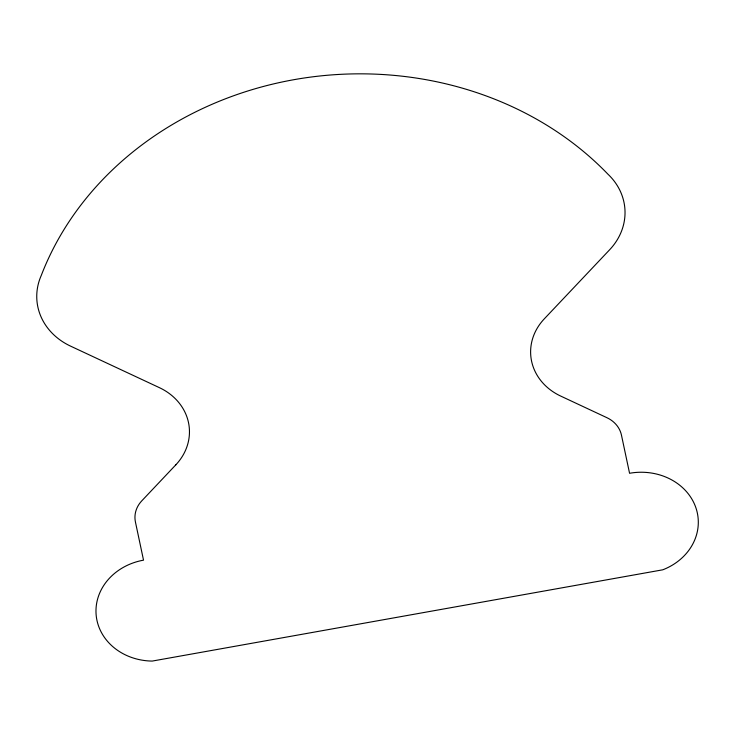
<?xml version="1.0" encoding="UTF-8"?>
<svg xmlns="http://www.w3.org/2000/svg" width="735" height="735" viewBox="0 0 735 735"><rect width="100%" height="100%" fill="white"/><g stroke="black" fill="none" stroke-linecap="round" stroke-linejoin="round"><path stroke-width="1.1" d="M175.821 464.832L141.772 500.857A29.097 25.468 -4 0 0 135.433 522.015L143.527 560.162A58.184 50.945 -4 0 0 96.138 614.883A58.184 50.945 -4 0 0 152.228 661.077L662.768 569.809A58.184 50.945 -4 0 0 695.861 507.674A58.184 50.945 -4 0 0 629.564 473.276L621.461 435.129A29.097 25.468 -4 0 0 606.935 417.7L560.64 396.046A58.184 50.945 -4 0 1 544.277 318.871L609.655 249.744A65.461 57.312 -4 0 0 607.909 174.158A330.392 289.241 -4 0 0 293.789 79.711A330.392 289.241 -4 0 0 41.261 275.46A65.461 57.312 -4 0 0 70.551 346.121L159.422 387.667A58.184 50.945 -4 0 1 175.821 464.832"/></g></svg>
